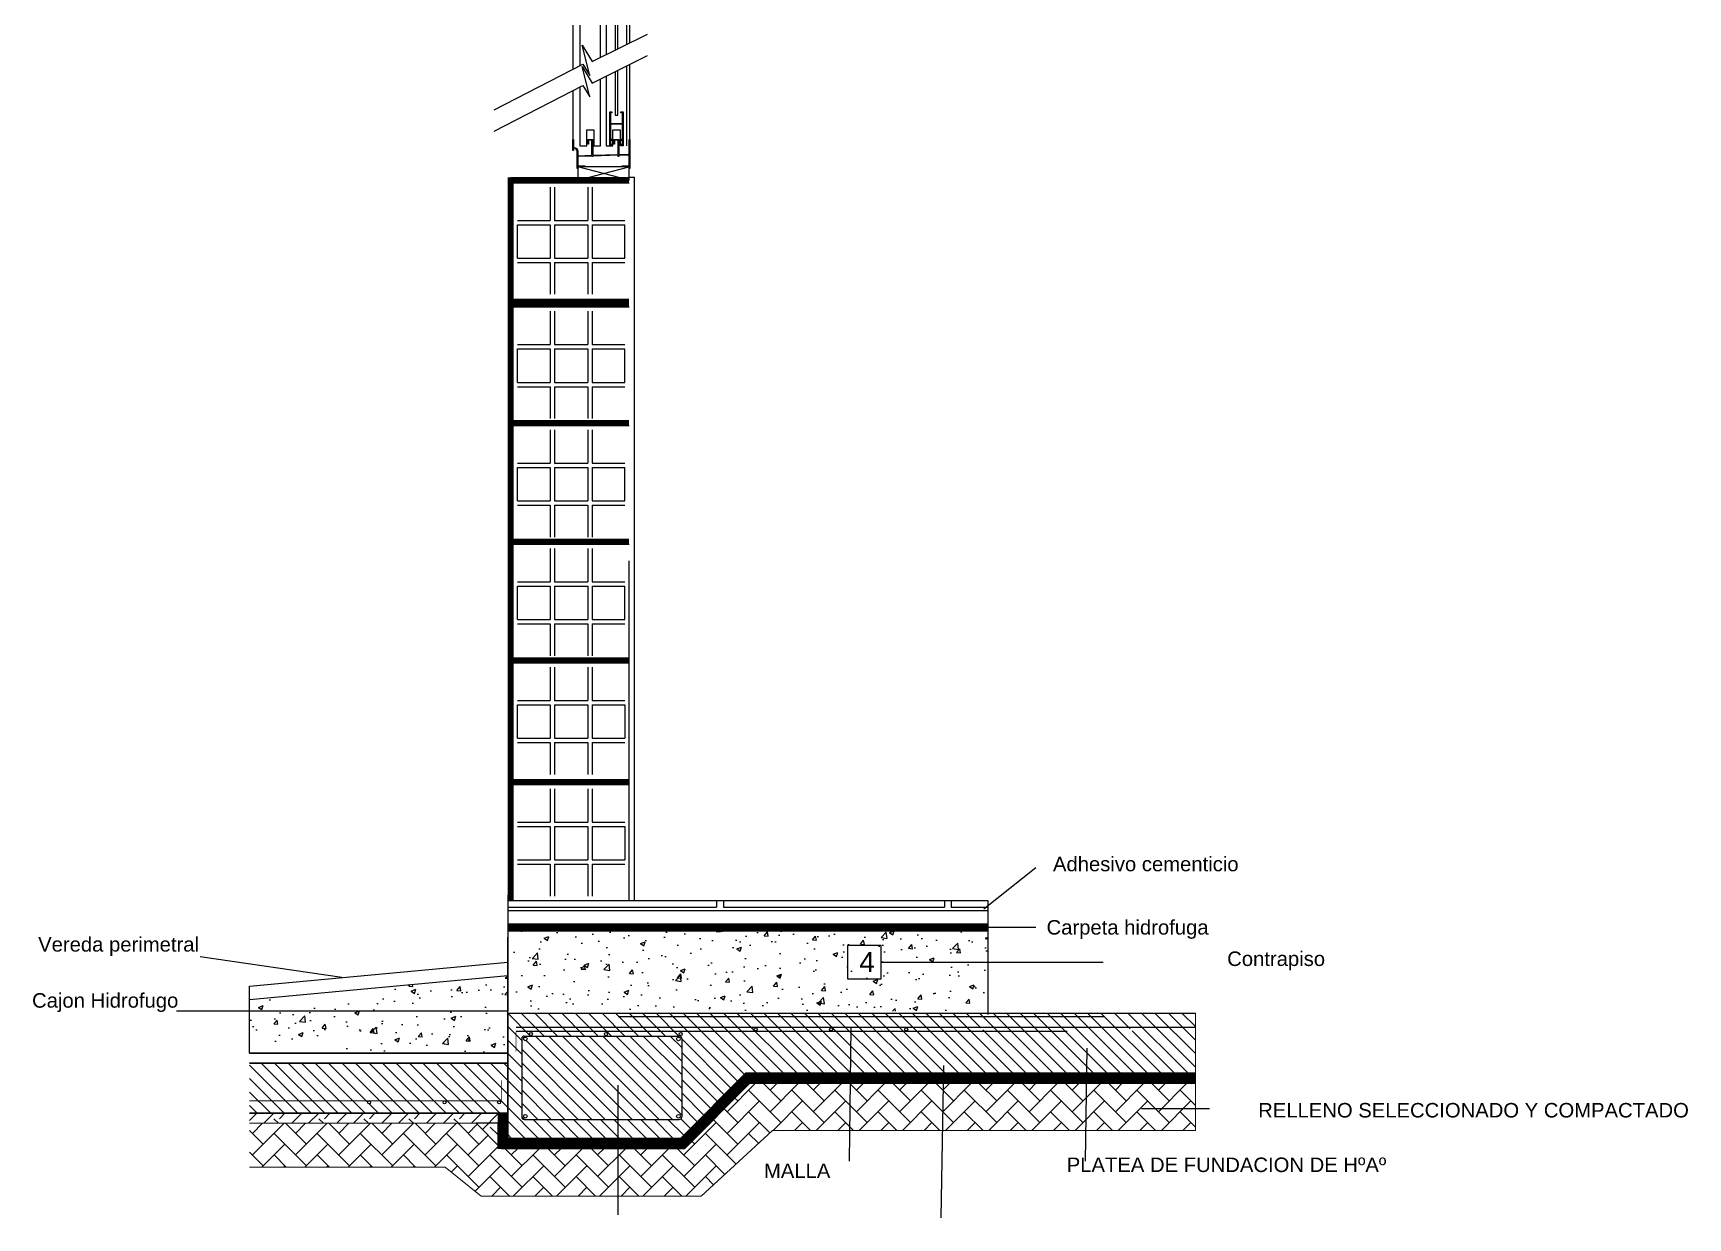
# Model space of a CAD drawing. Header units: millimetres. Extents: x 2439 to 2849, y 1282 to 1398.
# Drawn here: x 2438.94 to 2450.36, y 1311.2 to 1319.37 of the extents above; entities that cross this region are included whole.
import ezdxf

# ---------------------------------------------------------------- set-up
doc = ezdxf.new("R2010")
doc.units = ezdxf.units.MM
doc.linetypes.add('DASHED2', pattern=[0.375, 0.25, -0.125])
for name, color, linetype in [('13010100', 7, 'Continuous'), ('1301020', 4, 'Continuous'), ('1301050', 3, 'Continuous'), ('AUX1', 1, 'Continuous'), ('ejes', 8, 'DASHED2'), ('ESTRUCTURAS', 7, 'Continuous')]:
    doc.layers.add(name, color=color, linetype=linetype)
doc.layers.add('MUROS', color=1, linetype='Continuous', lineweight=30)
doc.styles.get("Standard").update_dxf_attribs({"font": 'arial.ttf'})
pattern_1 = [(135, (3473.93683, 684.683215), (0.0465308462, 0.0465308462), [])]

# ---------------------------------------------------------------- blocks, each defined once
blk = doc.blocks.new('A$C4DB13172')
for p, q in [((0.2292, 0.1128), (0.3585, 0.177)), ((0.2235, 0.0808), (0.2063, 0.1517)), ((0.2063, 0.1517), (0.2292, 0.1128)), ((0, 0), (0.2075, 0.1071)), ((0.2075, 0.1071), (0.2235, 0.0808))]:
    blk.add_line(p, q)
blk = doc.blocks.new('A$C376E7DB5')
for p, q in [((0.1842, 0.5025), (0.1842, 0.232)), ((0.3174, 0.2935), (0.3174, 0.5025)), ((0.3174, 0.0679), (0.3174, 0.2435)), ((0.1842, 0.182), (0.1842, 0.0679))]:
    blk.add_line(p, q)
at = {"layer": '13010100'}
for p, q in [((0.2168, 0.5174), (0.2005, 0.5174)), ((0.2005, 0.5174), (0.2005, 0.2404)), ((0.2168, 0.481), (0.2168, 0.5174)), ((0.249, 0.5174), (0.2333, 0.5174)), ((0.2333, 0.5174), (0.2333, 0.481)), ((0.249, 0.2595), (0.249, 0.5174)), ((0.278, 0.5174), (0.2618, 0.5174)), ((0.2618, 0.5174), (0.2618, 0.2659)), ((0.278, 0.481), (0.278, 0.5174)), ((0.3102, 0.5174), (0.2945, 0.5174)), ((0.2945, 0.5174), (0.2945, 0.481)), ((0.3102, 0.29), (0.3102, 0.5174)), ((0.2333, 0.481), (0.2168, 0.481)), ((0.2945, 0.481), (0.278, 0.481)), ((0.3102, 0.053), (0.3102, 0.24)), ((0.249, 0.053), (0.249, 0.2095)), ((0.2618, 0.2159), (0.2618, 0.053)), ((0.2005, 0.1904), (0.2005, 0.053)), ((0.2168, 0.053), (0.2168, 0.0903)), ((0.2168, 0.0903), (0.2333, 0.0903)), ((0.2333, 0.0903), (0.2333, 0.053)), ((0.278, 0.053), (0.278, 0.0903)), ((0.278, 0.0903), (0.2945, 0.0903)), ((0.2945, 0.0903), (0.2945, 0.053)), ((0.2005, 0.053), (0.2168, 0.053)), ((0.2333, 0.053), (0.249, 0.053)), ((0.2618, 0.053), (0.278, 0.053))]:
    blk.add_line(p, q, dxfattribs=at)
for points in [[(0.2123, 0.5644), (0.2123, 0.566), (0.1958, 0.566), (0.1958, 0.5703), (0.1941, 0.5703), (0.1941, 0.5298, -0.414214), (0.1875, 0.5232), (0.1859, 0.5232), (0.1859, 0.5281), (0.1842, 0.5281), (0.1842, 0.5025), (0.1859, 0.5025), (0.1859, 0.5215), (0.1875, 0.5215, 0.414214), (0.1958, 0.5298), (0.1958, 0.5406), (0.2289, 0.5396), (0.2289, 0.5041), (0.2206, 0.5041), (0.2206, 0.5132), (0.219, 0.5132), (0.219, 0.5025), (0.2305, 0.5025), (0.2305, 0.5396), (0.2901, 0.5379), (0.2901, 0.5041), (0.2819, 0.5041), (0.2819, 0.5132), (0.2802, 0.5132), (0.2802, 0.5025), (0.2918, 0.5025), (0.2918, 0.5379), (0.3158, 0.5372), (0.3158, 0.5025), (0.3174, 0.5025), (0.3174, 0.5703), (0.3158, 0.5703), (0.3158, 0.5662), (0.2992, 0.5662), (0.2992, 0.5646)], [(0.2123, 0.006), (0.2123, 0.0043), (0.1958, 0.0043), (0.1958, 0), (0.1941, 0), (0.1941, 0.0406, 0.414214), (0.1875, 0.0472), (0.1859, 0.0472), (0.1859, 0.0422), (0.1842, 0.0422), (0.1842, 0.0679), (0.1859, 0.0679), (0.1859, 0.0488), (0.1875, 0.0488, -0.414214), (0.1958, 0.0406), (0.1958, 0.0298), (0.2289, 0.0307), (0.2289, 0.0662), (0.2206, 0.0662), (0.2206, 0.0571), (0.219, 0.0571), (0.219, 0.0679), (0.2305, 0.0679), (0.2305, 0.0308), (0.2901, 0.0324), (0.2901, 0.0662), (0.2819, 0.0662), (0.2819, 0.0571), (0.2802, 0.0571), (0.2802, 0.0679), (0.2918, 0.0679), (0.2918, 0.0324), (0.3158, 0.0331), (0.3158, 0.0679), (0.3174, 0.0679), (0.3174, 0), (0.3158, 0), (0.3158, 0.0041), (0.2992, 0.0041), (0.2992, 0.0058)]]:
    blk.add_lwpolyline(points, format="xyb", dxfattribs=at)
at = {"layer": '1301020'}
for p, q in [((0.2894, 0.4457), (0.2828, 0.4457)), ((0.2828, 0.4457), (0.2828, 0.2763)), ((0.2894, 0.2796), (0.2894, 0.4457)), ((0.2828, 0.2263), (0.2828, 0.1247)), ((0.2894, 0.1247), (0.2894, 0.2296)), ((0.2828, 0.1247), (0.2894, 0.1247))]:
    blk.add_line(p, q, dxfattribs=at)
for points in [[(0.2992, 0.5646), (0.3158, 0.5646), (0.3158, 0.5389), (0.3158, 0.5389), (0.2918, 0.5396), (0.2918, 0.5396), (0.2918, 0.5422), (0.2901, 0.5422), (0.2901, 0.5396), (0.2305, 0.5412), (0.2305, 0.5422), (0.2289, 0.5422), (0.2289, 0.5413), (0.1958, 0.5422), (0.1958, 0.5644), (0.2123, 0.5644)], [(0.2992, 0.0058), (0.3158, 0.0058), (0.3158, 0.0314), (0.3158, 0.0314), (0.2918, 0.0308), (0.2918, 0.0308), (0.2918, 0.0281), (0.2901, 0.0281), (0.2901, 0.0307), (0.2305, 0.0291), (0.2305, 0.0281), (0.2289, 0.0281), (0.2289, 0.0291), (0.1958, 0.0281), (0.1958, 0.006), (0.2123, 0.006)]]:
    blk.add_lwpolyline(points, dxfattribs=at)
at = {"layer": '1301050'}
for points in [[(0.2981, 0.5157), (0.3001, 0.5157), (0.3001, 0.5033), (0.2981, 0.5033), (0.2981, 0.5054), (0.2964, 0.5054), (0.2964, 0.5017), (0.3001, 0.5017), (0.3001, 0.4671), (0.3001, 0.4671), (0.2719, 0.4671), (0.2719, 0.5017), (0.2756, 0.5017), (0.2756, 0.5054), (0.2739, 0.5054), (0.2739, 0.5033), (0.2719, 0.5033), (0.2719, 0.5157), (0.2739, 0.5157), (0.2739, 0.5137), (0.2756, 0.5137), (0.2756, 0.5174), (0.2703, 0.5174), (0.2703, 0.4384), (0.2752, 0.4384), (0.2752, 0.4401), (0.2719, 0.4401), (0.2719, 0.4654), (0.3001, 0.4654), (0.3001, 0.4401), (0.2967, 0.4401), (0.2967, 0.4384), (0.3017, 0.4384), (0.3017, 0.5174), (0.2964, 0.5174), (0.2964, 0.5137), (0.2981, 0.5137)], [(0.2981, 0.0547), (0.3001, 0.0547), (0.3001, 0.0671), (0.2981, 0.0671), (0.2981, 0.0651), (0.2964, 0.0651), (0.2964, 0.0688), (0.3001, 0.0688), (0.3001, 0.1034), (0.3001, 0.1034), (0.2719, 0.1034), (0.2719, 0.0688), (0.2756, 0.0688), (0.2756, 0.0651), (0.2739, 0.0651), (0.2739, 0.0671), (0.2719, 0.0671), (0.2719, 0.0547), (0.2739, 0.0547), (0.2739, 0.0568), (0.2756, 0.0568), (0.2756, 0.0531), (0.2703, 0.0531), (0.2703, 0.132), (0.2752, 0.132), (0.2752, 0.1304), (0.2719, 0.1304), (0.2719, 0.105), (0.3001, 0.105), (0.3001, 0.1304), (0.2967, 0.1304), (0.2967, 0.132), (0.3017, 0.132), (0.3017, 0.0531), (0.2964, 0.0531), (0.2964, 0.0568), (0.2981, 0.0568)]]:
    blk.add_lwpolyline(points, close=True, dxfattribs=at)
for p in [(0, 0.1369), (0, 0.0869)]:
    blk.add_blockref('A$C4DB13172', p)

msp = doc.modelspace()

# ---------------------------------------------------------------- hatches: boundary and pattern name
h = msp.add_hatch()
h.set_pattern_fill('AR-CONC,_O', color=256, scale=0.046253)
h.set_pattern_definition([(50, (2410.09224, 1286.32832), (0.3317519, -0.0290245), [0.0346895, -0.3815844]), (355, (2410.09224, 1286.3283), (-0.0641762, 0.3479089), [0.0277516, -0.3052675]), (100.4514, (2410.1199, 1286.3259), (0.267576, 0.318884), [0.0294815, -0.3242969]), (46.1842, (2410.09224, 1286.42082), (0.4936274, -0.076557), [0.052034, -0.5723766]), (96.6356, (2410.1334, 1286.41444), (0.4323063, 0.4505554), [0.0442223, -0.486445]), (351.1842, (2410.09224, 1286.4208), (0.432306, 0.450556), [0.0416274, -0.4579013]), (21, (2410.1385, 1286.3977), (0.2760854, -0.186222), [0.0346895, -0.3815844]), (326, (2410.1385, 1286.3977), (0.1125398, 0.3354012), [0.0277516, -0.3052675]), (71.4514, (2410.1615, 1286.38218), (0.3886253, 0.149179), [0.0294815, -0.3242969]), (37.5, (2410.09224, 1286.32832), (0.00562426, 0.15397226), [0, -0.3015673, 0, -0.3098928, 0, -0.30642386]), (7.5, (2410.09224, 1286.32832), (0.12167665, 0.1824259), [0, -0.17668515, 0, -0.2946294, 0, -0.11678796]), (327.5, (2409.9891, 1286.32832), (0.24690707, -0.01043223), [0, -0.11563164, 0, -0.3607707, 0, -0.478715]), (317.5, (2409.94285, 1286.32832), (0.2697391, 0.0463012), [0, -0.1503211, 0, -0.2395888, 0, -0.339957])])
h.paths.add_polyline_path([(2442.21646, 1313.17743), (2442.21646, 1312.6224), (2445.53206, 1312.6224), (2445.53206, 1313.17743)])
h = msp.add_hatch()
h.set_pattern_fill('AR-CONC,_O', color=256, scale=0.046253)
h.set_pattern_definition([(50, (2410.89224, 1286.03805), (0.3317519, -0.0290245), [0.0346895, -0.3815844]), (355, (2410.89224, 1286.03805), (-0.0641762, 0.3479089), [0.0277516, -0.3052675]), (100.4514, (2410.9199, 1286.03563), (0.267576, 0.318884), [0.0294815, -0.3242969]), (46.1842, (2410.89224, 1286.13056), (0.4936274, -0.076557), [0.052034, -0.5723766]), (96.6356, (2410.9334, 1286.1242), (0.4323063, 0.4505554), [0.044222, -0.486445]), (351.1842, (2410.89224, 1286.13056), (0.432306, 0.450556), [0.0416274, -0.4579013]), (21, (2410.9385, 1286.10743), (0.2760854, -0.186222), [0.0346895, -0.3815844]), (326, (2410.9385, 1286.10743), (0.1125398, 0.3354012), [0.0277516, -0.3052675]), (71.4514, (2410.9615, 1286.0919), (0.3886253, 0.149179), [0.0294815, -0.3242969]), (37.5, (2410.89224, 1286.03805), (0.00562426, 0.15397226), [0, -0.3015673, 0, -0.3098928, 0, -0.3064239]), (7.5, (2410.89224, 1286.03805), (0.12167665, 0.1824259), [0, -0.17668515, 0, -0.2946294, 0, -0.11678796]), (327.5, (2410.7891, 1286.03805), (0.24690707, -0.01043223), [0, -0.1156316, 0, -0.3607707, 0, -0.478715]), (317.5, (2410.74285, 1286.03805), (0.2697391, 0.0463012), [0, -0.1503211, 0, -0.2395888, 0, -0.339957])])
h.paths.add_polyline_path([(2442.21646, 1312.33214), (2442.21646, 1312.86826), (2440.43485, 1312.70176), (2440.43485, 1312.33214)])
at = {"lineweight": 9, "ltscale": 0.1}
h = msp.add_hatch(dxfattribs=at)
h.set_pattern_fill('LINE', color=256, scale=0.020726, angle=45, style=0)
h.set_pattern_definition(pattern_1)
h.paths.add_polyline_path([(2443.418, 1312.43345, 0.41421356), (2443.40073, 1312.45072), (2442.33054, 1312.45072, 0.41421356), (2442.31326, 1312.43345), (2442.31326, 1311.89265, 0.41421356), (2442.33054, 1311.87538), (2442.97872, 1311.87538), (2442.97872, 1311.74491), (2442.21646, 1311.74491), (2442.21646, 1312.60848), (2446.96324, 1312.60848), (2446.96324, 1312.50849), (2444.58716, 1312.50849), (2444.58318, 1312.19397), (2443.85911, 1312.19397), (2443.41005, 1311.74491), (2442.97872, 1311.74491), (2442.97872, 1311.87538), (2443.40073, 1311.87538, 0.41421356), (2443.418, 1311.89265)])
h.paths.add_polyline_path([(2443.42108, 1312.46511, 1), (2443.40036, 1312.46511, 1)], flags=16)
h.paths.add_polyline_path([(2443.93872, 1312.49673, 1), (2443.918, 1312.49673, 1)], flags=16)
h.paths.add_polyline_path([(2442.9056, 1312.46511, 1), (2442.88487, 1312.46511, 1)], flags=16)
h.paths.add_polyline_path([(2444.45915, 1312.49673, 1), (2444.43843, 1312.49673, 1)], flags=16)
h.paths.add_polyline_path([(2442.36609, 1312.46511, 1), (2442.38682, 1312.46511, 1)], flags=16)
h.paths.add_polyline_path([(2444.58716, 1312.50849), (2446.96324, 1312.50849), (2446.96324, 1312.19397), (2444.58318, 1312.19397)], flags=17)
h.paths.add_polyline_path([(2444.97793, 1312.49673, 1), (2444.9572, 1312.49673, 1)], flags=16)
h.paths.add_polyline_path([(2445.49677, 1312.49673, 1), (2445.47604, 1312.49673, 1)], flags=16)
h.paths.add_polyline_path([(2446.0156, 1312.49673, 1), (2445.99488, 1312.49673, 1)], flags=16)
h.paths.add_polyline_path([(2446.53444, 1312.49673, 1), (2446.51372, 1312.49673, 1)], flags=16)
h = msp.add_hatch(dxfattribs=at)
h.set_pattern_fill('ANSI31', color=256, scale=0.020726, style=0)
h.set_pattern_definition([(135, (3446.786616, 683.94787), (0.0465308462, 0.0465308462), [])])
h.paths.add_polyline_path([(2442.31326, 1312.43345), (2442.31832, 1312.44566), (2442.33054, 1312.45072), (2443.40073, 1312.45072), (2443.41294, 1312.44566), (2443.418, 1312.43345), (2443.418, 1312.24743), (2442.35508, 1312.24743), (2442.35508, 1312.00459), (2442.31326, 1312.00459)])
h.paths.add_polyline_path([(2443.40743, 1312.43064, 1), (2443.38255, 1312.43064, 1)], flags=16)
h.paths.add_polyline_path([(2442.35058, 1312.43064, 1), (2442.32571, 1312.43064, 1)], flags=16)
h.paths.add_polyline_path([(2442.35508, 1312.24743), (2443.418, 1312.24743), (2443.418, 1311.89265), (2443.41294, 1311.88044), (2443.40073, 1311.87538), (2442.97872, 1311.87538), (2442.97872, 1312.00459), (2442.35508, 1312.00459)])
h.paths.add_polyline_path([(2443.35102, 1311.9935, 1), (2443.37175, 1311.9935, 1)], flags=16)
h.paths.add_polyline_path([(2443.38255, 1311.89755, 1), (2443.40743, 1311.89755, 1)], flags=16)
h.paths.add_polyline_path([(2442.97872, 1312.00459), (2442.97872, 1311.87538), (2442.33054, 1311.87538), (2442.31832, 1311.88044), (2442.31326, 1311.89265), (2442.31326, 1311.98631, 0.67486315), (2442.33109, 1311.9935, 0.67486315), (2442.31326, 1312.00069), (2442.31326, 1312.00459)])
h.paths.add_polyline_path([(2442.85133, 1311.9935, 1), (2442.8306, 1311.9935, 1)], flags=16)
h.paths.add_polyline_path([(2442.32571, 1311.89755, 1), (2442.35058, 1311.89755, 1)], flags=16)
h = msp.add_hatch(dxfattribs=at)
h.set_pattern_fill('LINE', color=256, scale=0.020726, angle=45, style=0)
h.set_pattern_definition(pattern_1)
h.paths.add_polyline_path([(2441.77038, 1311.9935, 1), (2441.79111, 1311.9935, 1)], flags=16)
h.paths.add_polyline_path([(2441.24996, 1311.9935, 1), (2441.27068, 1311.9935, 1)], flags=16)
h.paths.add_polyline_path([(2442.1674, 1311.9935, 1), (2442.14667, 1311.9935, 1)], flags=16)
h.paths.add_polyline_path([(2440.72972, 1311.9935, 1), (2440.75045, 1311.9935, 1)], flags=16)
h.paths.add_polyline_path([(2440.43485, 1312.26305), (2440.43485, 1311.91762), (2442.21646, 1311.91762), (2442.21646, 1312.26305)])
h = msp.add_hatch(dxfattribs=at)
h.set_pattern_fill('AR-HBONE', color=256, scale=0.001036, style=0)
h.set_pattern_definition([(135, (3446.78662, 683.94787), (-1e-17, 0.148898708), [0.31586186, -0.105287286]), (45, (3446.71217, 684.02232), (-1e-17, 0.148898708), [0.31586186, -0.105287286])])
h.paths.add_polyline_path([(2445.97885, 1312.12488), (2446.96324, 1312.12488), (2446.96304, 1311.79906), (2445.97234, 1311.79906)])
h.paths.add_polyline_path([(2445.22593, 1312.12488), (2445.97885, 1312.12488), (2445.97234, 1311.79906), (2445.22017, 1311.79906)])
h.paths.add_polyline_path([(2444.58231, 1312.12488), (2445.22593, 1312.12488), (2445.22017, 1311.79906), (2444.57818, 1311.79906)])
h.paths.add_polyline_path([(2443.88772, 1312.12488), (2444.58231, 1312.12488), (2444.57818, 1311.79906), (2444.04403, 1311.79906), (2443.55275, 1311.34633), (2442.97872, 1311.34633), (2442.97872, 1311.67582), (2443.43866, 1311.67582)])
h.paths.add_polyline_path([(2440.43485, 1311.84854), (2440.43485, 1311.5462), (2441.78411, 1311.5462), (2442.03406, 1311.34633), (2442.97872, 1311.34633), (2442.97872, 1311.67582), (2442.17242, 1311.67582), (2441.99971, 1311.84854)])
h = msp.add_hatch(dxfattribs=at)
h.set_pattern_fill('EARTH', color=256, scale=0.034543, angle=45, style=0)
h.set_pattern_definition([(135, (3473.93683, 684.68322), (-2e-17, 0.31020564), [0.21934851, -0.21934851]), (135, (3473.995, 684.74138), (-2e-17, 0.31020564), [0.21934851, -0.21934851]), (135, (3474.05315, 684.79954), (-2e-17, 0.31020564), [0.21934851, -0.21934851]), (45, (3474.05315, 684.83832), (0.31020564, 2e-17), [0.21934851, -0.21934851]), (45, (3473.995, 684.89648), (0.31020564, 2e-17), [0.21934851, -0.21934851]), (45, (3473.93683, 684.95465), (0.31020564, 2e-17), [0.21934851, -0.21934851])])
h.paths.add_polyline_path([(2441.99971, 1311.84854), (2442.14738, 1311.84854), (2442.14738, 1311.70087)])
h.paths.add_polyline_path([(2440.43485, 1311.91762), (2440.43485, 1311.84854), (2442.18192, 1311.84854), (2442.18192, 1311.91762)])

# ---------------------------------------------------------------- linework, layer by layer
for p, q in [((2442.25478, 1317.53717), (2442.25478, 1318.33717)), ((2442.25478, 1318.33717), (2443.05478, 1318.33717)), ((2443.05478, 1318.35563), (2442.70068, 1318.44764)), ((2442.70068, 1318.35563), (2443.05478, 1318.44764)), ((2443.05478, 1318.37531), (2443.09228, 1318.37531)), ((2443.09228, 1313.38557), (2443.09228, 1318.37531)), ((2442.50971, 1318.30717), (2442.50971, 1318.07717)), ((2442.53971, 1318.30717), (2442.53971, 1318.07717)), ((2442.76971, 1318.30717), (2442.76971, 1318.07717)), ((2442.79971, 1318.30717), (2442.79971, 1318.07717)), ((2442.28478, 1318.07717), (2442.50971, 1318.07717)), ((2442.28478, 1318.04717), (2442.50971, 1318.04717)), ((2442.28478, 1317.81717), (2442.28478, 1318.04717)), ((2442.50971, 1318.04717), (2442.50971, 1317.81717)), ((2442.53971, 1318.07717), (2442.76971, 1318.07717)), ((2442.53971, 1318.04717), (2442.76971, 1318.04717)), ((2442.53971, 1318.04717), (2442.53971, 1317.81717)), ((2442.76971, 1318.04717), (2442.76971, 1317.81717)), ((2442.79971, 1318.07717), (2443.02478, 1318.07717)), ((2442.79971, 1318.04717), (2443.02478, 1318.04717)), ((2442.79971, 1318.04717), (2442.79971, 1317.81717)), ((2443.02478, 1317.81717), (2443.02478, 1318.04717)), ((2442.28478, 1317.81717), (2442.50971, 1317.81717)), ((2442.28478, 1317.78717), (2442.50971, 1317.78717)), ((2442.50971, 1317.78717), (2442.50971, 1317.56717)), ((2442.53971, 1317.81717), (2442.76971, 1317.81717)), ((2442.53971, 1317.78717), (2442.76971, 1317.78717)), ((2442.53971, 1317.78717), (2442.53971, 1317.56717)), ((2442.76971, 1317.78717), (2442.76971, 1317.56717)), ((2442.79971, 1317.81717), (2443.02478, 1317.81717)), ((2442.79971, 1317.78717), (2443.02478, 1317.78717)), ((2442.79971, 1317.78717), (2442.79971, 1317.56717)), ((2442.25478, 1316.68005), (2442.25478, 1317.48005)), ((2442.25478, 1317.48005), (2443.05478, 1317.48005)), ((2442.50971, 1317.45005), (2442.50971, 1317.22005)), ((2442.53971, 1317.45005), (2442.53971, 1317.22005)), ((2442.76971, 1317.45005), (2442.76971, 1317.22005)), ((2442.79971, 1317.45005), (2442.79971, 1317.22005)), ((2442.28478, 1317.22005), (2442.50971, 1317.22005)), ((2442.53971, 1317.22005), (2442.76971, 1317.22005)), ((2442.79971, 1317.22005), (2443.02478, 1317.22005)), ((2442.28478, 1317.19005), (2442.50971, 1317.19005)), ((2442.28478, 1316.96005), (2442.28478, 1317.19005)), ((2442.50971, 1317.19005), (2442.50971, 1316.96005)), ((2442.53971, 1317.19005), (2442.76971, 1317.19005)), ((2442.53971, 1317.19005), (2442.53971, 1316.96005)), ((2442.76971, 1317.19005), (2442.76971, 1316.96005)), ((2442.79971, 1317.19005), (2443.02478, 1317.19005)), ((2442.79971, 1317.19005), (2442.79971, 1316.96005)), ((2443.02478, 1316.96005), (2443.02478, 1317.19005)), ((2442.28478, 1316.96005), (2442.50971, 1316.96005)), ((2442.28478, 1316.93005), (2442.50971, 1316.93005)), ((2442.50971, 1316.93005), (2442.50971, 1316.71005)), ((2442.53971, 1316.96005), (2442.76971, 1316.96005)), ((2442.53971, 1316.93005), (2442.76971, 1316.93005)), ((2442.53971, 1316.93005), (2442.53971, 1316.71005)), ((2442.76971, 1316.93005), (2442.76971, 1316.71005)), ((2442.79971, 1316.96005), (2443.02478, 1316.96005)), ((2442.79971, 1316.93005), (2443.02478, 1316.93005)), ((2442.79971, 1316.93005), (2442.79971, 1316.71005)), ((2442.25478, 1315.8616), (2442.25478, 1316.6616)), ((2442.25478, 1316.6616), (2443.05478, 1316.6616)), ((2442.50971, 1316.6316), (2442.50971, 1316.4016)), ((2442.53971, 1316.6316), (2442.53971, 1316.4016)), ((2442.76971, 1316.6316), (2442.76971, 1316.4016)), ((2442.79971, 1316.6316), (2442.79971, 1316.4016)), ((2442.28478, 1316.4016), (2442.50971, 1316.4016)), ((2442.53971, 1316.4016), (2442.76971, 1316.4016)), ((2442.79971, 1316.4016), (2443.02478, 1316.4016)), ((2442.28478, 1316.3716), (2442.50971, 1316.3716)), ((2442.28478, 1316.1416), (2442.28478, 1316.3716)), ((2442.50971, 1316.3716), (2442.50971, 1316.1416)), ((2442.53971, 1316.3716), (2442.76971, 1316.3716)), ((2442.53971, 1316.3716), (2442.53971, 1316.1416)), ((2442.76971, 1316.3716), (2442.76971, 1316.1416)), ((2442.79971, 1316.3716), (2443.02478, 1316.3716)), ((2442.79971, 1316.3716), (2442.79971, 1316.1416)), ((2443.02478, 1316.1416), (2443.02478, 1316.3716)), ((2442.28478, 1316.1416), (2442.50971, 1316.1416)), ((2442.28478, 1316.1116), (2442.50971, 1316.1116)), ((2442.50971, 1316.1116), (2442.50971, 1315.8916)), ((2442.53971, 1316.1416), (2442.76971, 1316.1416)), ((2442.53971, 1316.1116), (2442.76971, 1316.1116)), ((2442.53971, 1316.1116), (2442.53971, 1315.8916)), ((2442.76971, 1316.1116), (2442.76971, 1315.8916)), ((2442.79971, 1316.1416), (2443.02478, 1316.1416)), ((2442.79971, 1316.1116), (2443.02478, 1316.1116)), ((2442.79971, 1316.1116), (2442.79971, 1315.8916)), ((2442.25478, 1315.04315), (2442.25478, 1315.84315)), ((2442.25478, 1315.84315), (2443.05478, 1315.84315)), ((2442.50971, 1315.81315), (2442.50971, 1315.58315)), ((2442.53971, 1315.81315), (2442.53971, 1315.58315)), ((2442.76971, 1315.81315), (2442.76971, 1315.58315)), ((2442.79971, 1315.81315), (2442.79971, 1315.58315)), ((2443.05478, 1313.38557), (2443.05478, 1315.72913)), ((2442.28478, 1315.58315), (2442.50971, 1315.58315)), ((2442.28478, 1315.55315), (2442.50971, 1315.55315)), ((2442.28478, 1315.32315), (2442.28478, 1315.55315)), ((2442.50971, 1315.55315), (2442.50971, 1315.32315)), ((2442.53971, 1315.58315), (2442.76971, 1315.58315)), ((2442.53971, 1315.55315), (2442.76971, 1315.55315)), ((2442.53971, 1315.55315), (2442.53971, 1315.32315)), ((2442.76971, 1315.55315), (2442.76971, 1315.32315)), ((2442.79971, 1315.58315), (2443.02478, 1315.58315)), ((2442.79971, 1315.55315), (2443.02478, 1315.55315)), ((2442.79971, 1315.55315), (2442.79971, 1315.32315)), ((2443.02478, 1315.32315), (2443.02478, 1315.55315)), ((2442.28478, 1315.32315), (2442.50971, 1315.32315)), ((2442.28478, 1315.29315), (2442.50971, 1315.29315)), ((2442.50971, 1315.29315), (2442.50971, 1315.07315)), ((2442.53971, 1315.32315), (2442.76971, 1315.32315)), ((2442.53971, 1315.29315), (2442.76971, 1315.29315)), ((2442.53971, 1315.29315), (2442.53971, 1315.07315)), ((2442.76971, 1315.29315), (2442.76971, 1315.07315)), ((2442.79971, 1315.32315), (2443.02478, 1315.32315)), ((2442.79971, 1315.29315), (2443.02478, 1315.29315)), ((2442.79971, 1315.29315), (2442.79971, 1315.07315)), ((2442.25478, 1314.2247), (2442.25478, 1315.0247)), ((2442.25478, 1315.0247), (2443.05478, 1315.0247)), ((2442.50971, 1314.9947), (2442.50971, 1314.7647)), ((2442.53971, 1314.9947), (2442.53971, 1314.7647)), ((2442.76971, 1314.9947), (2442.76971, 1314.7647)), ((2442.79971, 1314.9947), (2442.79971, 1314.7647)), ((2442.28478, 1314.7647), (2442.50971, 1314.7647)), ((2442.28478, 1314.7347), (2442.50971, 1314.7347)), ((2442.28478, 1314.5047), (2442.28478, 1314.7347)), ((2442.50971, 1314.7347), (2442.50971, 1314.5047)), ((2442.53971, 1314.7647), (2442.76971, 1314.7647)), ((2442.53971, 1314.7347), (2442.76971, 1314.7347)), ((2442.53971, 1314.7347), (2442.53971, 1314.5047)), ((2442.76971, 1314.7347), (2442.76971, 1314.5047)), ((2442.79971, 1314.7647), (2443.02478, 1314.7647)), ((2442.79971, 1314.7347), (2443.02478, 1314.7347)), ((2442.79971, 1314.7347), (2442.79971, 1314.5047)), ((2443.02478, 1314.7347), (2443.02478, 1314.5047)), ((2442.28478, 1314.5047), (2442.50971, 1314.5047)), ((2442.28478, 1314.4747), (2442.50971, 1314.4747)), ((2442.50971, 1314.4747), (2442.50971, 1314.2547)), ((2442.53971, 1314.5047), (2442.76971, 1314.5047)), ((2442.53971, 1314.4747), (2442.76971, 1314.4747)), ((2442.53971, 1314.4747), (2442.53971, 1314.2547)), ((2442.76971, 1314.4747), (2442.76971, 1314.2547)), ((2442.79971, 1314.5047), (2443.02478, 1314.5047)), ((2442.79971, 1314.4747), (2443.02478, 1314.4747)), ((2442.79971, 1314.4747), (2442.79971, 1314.2547)), ((2442.25478, 1313.38557), (2442.25478, 1314.18557)), ((2442.25478, 1314.18557), (2443.05478, 1314.18557)), ((2442.50971, 1314.15557), (2442.50971, 1313.92557)), ((2442.53971, 1314.15557), (2442.53971, 1313.92557)), ((2442.76971, 1314.15557), (2442.76971, 1313.92557)), ((2442.79971, 1314.15557), (2442.79971, 1313.92557)), ((2442.28478, 1313.92557), (2442.50971, 1313.92557)), ((2442.28478, 1313.89557), (2442.50971, 1313.89557)), ((2442.50971, 1313.89557), (2442.50971, 1313.66557)), ((2442.53971, 1313.92557), (2442.76971, 1313.92557)), ((2442.53971, 1313.89557), (2442.76971, 1313.89557)), ((2442.53971, 1313.89557), (2442.53971, 1313.66557)), ((2442.76971, 1313.89557), (2442.76971, 1313.66557)), ((2442.79971, 1313.92557), (2443.02478, 1313.92557)), ((2442.79971, 1313.89557), (2443.02478, 1313.89557)), ((2442.79971, 1313.89557), (2442.79971, 1313.66557)), ((2443.02478, 1313.89557), (2443.02478, 1313.66557)), ((2442.28478, 1313.66557), (2442.50971, 1313.66557)), ((2442.53971, 1313.66557), (2442.76971, 1313.66557)), ((2442.79971, 1313.66557), (2443.02478, 1313.66557)), ((2442.28478, 1313.63557), (2442.50971, 1313.63557)), ((2442.50971, 1313.63557), (2442.50971, 1313.41557)), ((2442.53971, 1313.63557), (2442.76971, 1313.63557)), ((2442.53971, 1313.63557), (2442.53971, 1313.41557)), ((2442.76971, 1313.63557), (2442.76971, 1313.41557)), ((2442.79971, 1313.63557), (2443.02478, 1313.63557)), ((2442.79971, 1313.63557), (2442.79971, 1313.41557)), ((2445.50198, 1313.32917), (2445.86306, 1313.61329)), ((2442.21646, 1313.4224), (2442.21646, 1312.6224)), ((2442.21646, 1313.38557), (2445.53206, 1313.38557)), ((2442.21646, 1313.33932), (2443.65883, 1313.33932)), ((2442.21646, 1313.31619), (2445.53206, 1313.31619)), ((2443.65883, 1313.38557), (2443.65883, 1313.33932)), ((2443.70508, 1313.38557), (2443.70508, 1313.33932)), ((2443.70508, 1313.33932), (2445.23142, 1313.33932)), ((2445.23142, 1313.38557), (2445.23142, 1313.33932)), ((2445.27767, 1313.38557), (2445.27767, 1313.33932)), ((2445.27767, 1313.33932), (2445.53206, 1313.33932)), ((2445.53206, 1312.59927), (2445.53206, 1313.38557)), ((2442.21646, 1313.22369), (2445.53206, 1313.22369)), ((2445.53206, 1313.20056), (2445.86306, 1313.20056)), ((2442.21646, 1313.17743), (2445.53206, 1313.17743)), ((2445.53206, 1313.17743), (2442.21646, 1313.17743)), ((2442.21646, 1312.33214), (2442.21646, 1313.13214)), ((2445.53206, 1312.6224), (2445.53206, 1313.17743)), ((2441.07067, 1312.85409), (2440.09344, 1312.9966)), ((2440.43485, 1312.79466), (2442.21646, 1312.96117)), ((2440.43485, 1312.70176), (2442.21646, 1312.86826)), ((2444.79357, 1312.96036), (2446.32688, 1312.96036)), ((2440.43485, 1312.33214), (2440.43485, 1312.79466)), ((2442.21646, 1312.6224), (2439.92956, 1312.6224)), ((2442.21646, 1312.60848), (2446.96324, 1312.60848)), ((2442.97963, 1312.60848), (2446.33206, 1312.60848)), ((2442.97963, 1312.60848), (2446.33206, 1312.60848)), ((2442.97963, 1312.58536), (2446.33206, 1312.58536)), ((2442.21646, 1312.33214), (2440.43485, 1312.33214))]:
    msp.add_line(p, q)
msp.add_line((2446.96324, 1312.60848), (2446.96324, 1311.98706), dxfattribs=at)
at = {"ltscale": 0.1}
for p, q in [((2440.43485, 1311.91762), (2442.21646, 1311.91762)), ((2442.14738, 1311.84854), (2441.99971, 1311.84854))]:
    msp.add_line(p, q, dxfattribs=at)
for points, const_width in [([(2442.23598, 1317.51687), (2442.23598, 1318.37343)], 0.04), ([(2443.05478, 1318.35563), (2442.23598, 1318.35563)], 0.04), ([(2442.25478, 1317.53717), (2442.25478, 1318.33717), (2443.05478, 1318.33717), (2443.05478, 1317.53717), (2442.25478, 1317.53717)], 0.0001), ([(2442.28478, 1318.07717), (2442.28478, 1318.30717), (2442.50971, 1318.30717)], 0.0001), ([(2442.53971, 1318.30717), (2442.76971, 1318.30717)], 0.0001), ([(2442.79971, 1318.30717), (2443.02478, 1318.30717), (2443.02478, 1318.07717)], 0.0001), ([(2442.50971, 1317.56717), (2442.28478, 1317.56717), (2442.28478, 1317.78717)], 0.0001), ([(2443.02478, 1317.78717), (2443.02478, 1317.56717), (2442.79971, 1317.56717)], 0.0001), ([(2443.05478, 1317.51819), (2442.23598, 1317.51819)], 0.04), ([(2442.23598, 1317.51819), (2443.05478, 1317.51819)], 0.04), ([(2442.23598, 1316.65975), (2442.23598, 1317.51631)], 0.04), ([(2442.76971, 1317.56717), (2442.53971, 1317.56717)], 0.0001), ([(2443.05478, 1317.49851), (2442.23598, 1317.49851)], 0.04), ([(2442.25478, 1316.68005), (2442.25478, 1317.48005), (2443.05478, 1317.48005), (2443.05478, 1316.68005), (2442.25478, 1316.68005)], 0.0001), ([(2442.28478, 1317.22005), (2442.28478, 1317.45005), (2442.50971, 1317.45005)], 0.0001), ([(2442.53971, 1317.45005), (2442.76971, 1317.45005)], 0.0001), ([(2442.79971, 1317.45005), (2443.02478, 1317.45005), (2443.02478, 1317.22005)], 0.0001), ([(2442.50971, 1316.71005), (2442.28478, 1316.71005), (2442.28478, 1316.93005)], 0.0001), ([(2443.02478, 1316.93005), (2443.02478, 1316.71005), (2442.79971, 1316.71005)], 0.0001), ([(2442.23598, 1315.8413), (2442.23598, 1316.69786)], 0.04), ([(2443.05478, 1316.68005), (2442.23598, 1316.68005)], 0.04), ([(2442.25478, 1315.8616), (2442.25478, 1316.6616), (2443.05478, 1316.6616), (2443.05478, 1315.8616), (2442.25478, 1315.8616)], 0.0001), ([(2442.28478, 1316.4016), (2442.28478, 1316.6316), (2442.50971, 1316.6316)], 0.0001), ([(2442.76971, 1316.71005), (2442.53971, 1316.71005)], 0.0001), ([(2442.53971, 1316.6316), (2442.76971, 1316.6316)], 0.0001), ([(2442.79971, 1316.6316), (2443.02478, 1316.6316), (2443.02478, 1316.4016)], 0.0001), ([(2442.50971, 1315.8916), (2442.28478, 1315.8916), (2442.28478, 1316.1116)], 0.0001), ([(2443.02478, 1316.1116), (2443.02478, 1315.8916), (2442.79971, 1315.8916)], 0.0001), ([(2442.23598, 1315.02285), (2442.23598, 1315.87941)], 0.04), ([(2443.05478, 1315.8616), (2442.23598, 1315.8616)], 0.04), ([(2442.25478, 1315.04315), (2442.25478, 1315.84315), (2443.05478, 1315.84315), (2443.05478, 1315.04315), (2442.25478, 1315.04315)], 0.0001), ([(2442.76971, 1315.8916), (2442.53971, 1315.8916)], 0.0001), ([(2442.28478, 1315.58315), (2442.28478, 1315.81315), (2442.50971, 1315.81315)], 0.0001), ([(2442.53971, 1315.81315), (2442.76971, 1315.81315)], 0.0001), ([(2442.79971, 1315.81315), (2443.02478, 1315.81315), (2443.02478, 1315.58315)], 0.0001), ([(2442.50971, 1315.07315), (2442.28478, 1315.07315), (2442.28478, 1315.29315)], 0.0001), ([(2443.02478, 1315.29315), (2443.02478, 1315.07315), (2442.79971, 1315.07315)], 0.0001), ([(2442.23598, 1314.2044), (2442.23598, 1315.06095)], 0.04), ([(2443.05478, 1315.04315), (2442.23598, 1315.04315)], 0.04), ([(2442.25478, 1314.2247), (2442.25478, 1315.0247), (2443.05478, 1315.0247), (2443.05478, 1314.2247), (2442.25478, 1314.2247)], 0.0001), ([(2442.76971, 1315.07315), (2442.53971, 1315.07315)], 0.0001), ([(2442.28478, 1314.7647), (2442.28478, 1314.9947), (2442.50971, 1314.9947)], 0.0001), ([(2442.53971, 1314.9947), (2442.76971, 1314.9947)], 0.0001), ([(2442.79971, 1314.9947), (2443.02478, 1314.9947), (2443.02478, 1314.7647)], 0.0001), ([(2442.50971, 1314.2547), (2442.28478, 1314.2547), (2442.28478, 1314.4747)], 0.0001), ([(2443.02478, 1314.4747), (2443.02478, 1314.2547), (2442.79971, 1314.2547)], 0.0001), ([(2442.23598, 1314.2044), (2443.05478, 1314.2044)], 0.04), ([(2442.23598, 1313.38557), (2442.23598, 1314.2044)], 0.04), ([(2442.76971, 1314.2547), (2442.53971, 1314.2547)], 0.0001), ([(2442.25478, 1313.38557), (2442.25478, 1314.18557), (2443.05478, 1314.18557), (2443.05478, 1313.38557), (2442.25478, 1313.38557)], 0.0001), ([(2442.28478, 1313.92557), (2442.28478, 1314.15557), (2442.50971, 1314.15557)], 0.0001), ([(2442.53971, 1314.15557), (2442.76971, 1314.15557)], 0.0001), ([(2442.79971, 1314.15557), (2443.02478, 1314.15557), (2443.02478, 1313.92557)], 0.0001), ([(2442.28478, 1313.66557), (2442.28478, 1313.89557)], 0.0001), ([(2442.50971, 1313.41557), (2442.28478, 1313.41557), (2442.28478, 1313.63557)], 0.0001), ([(2443.02478, 1313.63557), (2443.02478, 1313.41557), (2442.79971, 1313.41557)], 0.0001), ([(2442.76971, 1313.41557), (2442.4926, 1313.41557)], 0.0001), ([(2442.21646, 1313.20056), (2445.53206, 1313.20056)], 0.04625)]:
    msp.add_lwpolyline(points, dxfattribs=dict(const_width=const_width))
msp.add_lwpolyline([(2442.70068, 1318.44813), (2442.70068, 1318.35563), (2443.05478, 1318.35563), (2443.05478, 1318.44764), (2442.70068, 1318.44764)])
msp.add_lwpolyline([(2444.79357, 1313.07599), (2444.56231, 1313.07599), (2444.56231, 1312.84473), (2444.79357, 1312.84473)], close=True)
at = {"lineweight": 9, "ltscale": 0.1}
for points, const_width in [([(2446.96324, 1312.50849), (2442.27475, 1312.50849)], 0.00518), ([(2446.07909, 1312.48135), (2442.27475, 1312.48135)], 0.00518), ([(2442.27475, 1312.48135), (2442.27475, 1312.34271)], 0.00518), ([(2446.96324, 1312.15942), (2443.87342, 1312.15942), (2443.42436, 1311.71036), (2442.18192, 1311.71036), (2442.18192, 1311.91762)], 0.06909)]:
    msp.add_lwpolyline(points, dxfattribs=dict(at, const_width=const_width))
at = {"lineweight": 9, "ltscale": 0.1, "const_width": 0.00518}
msp.add_lwpolyline([(2443.40073, 1312.45072), (2442.33054, 1312.45072), (2442.31832, 1312.44566), (2442.31326, 1312.43345), (2442.31326, 1311.89265), (2442.31832, 1311.88044), (2442.33054, 1311.87538), (2443.40073, 1311.87538), (2443.41294, 1311.88044), (2443.418, 1311.89265), (2443.418, 1312.43345), (2443.41294, 1312.44566)], close=True, dxfattribs=at)
at = {"lineweight": 9, "ltscale": 0.1}
for points in [[(2440.43485, 1311.5462), (2441.78411, 1311.5462), (2442.03406, 1311.34633), (2443.55275, 1311.34633), (2444.04403, 1311.79906), (2446.96304, 1311.79906), (2446.96324, 1312.12488), (2443.88772, 1312.12488), (2443.43866, 1311.67582), (2442.17242, 1311.67582), (2441.99971, 1311.84854), (2440.43485, 1311.84854)], [(2442.17223, 1312.00459), (2440.43485, 1312.00459)], [(2442.17242, 1311.67582), (2442.14738, 1311.67582), (2442.14738, 1311.84854)], [(2442.14738, 1311.84854), (2442.21646, 1311.84854)]]:
    msp.add_lwpolyline(points, dxfattribs=at)
at = {"layer": 'AUX1'}
for p, q in [((2444.57551, 1311.58755), (2444.58716, 1312.50849)), ((2446.20401, 1311.58755), (2446.21566, 1312.36787)), ((2445.20953, 1311.1962), (2445.22809, 1312.24743)), ((2442.97872, 1311.21633), (2442.97872, 1312.11111)), ((2447.06085, 1311.94886), (2446.59144, 1311.94886))]:
    msp.add_line(p, q, dxfattribs=at)
at = {"layer": 'ejes', "linetype": 'Continuous', "ltscale": 0.1}
msp.add_line((2442.21646, 1312.60848), (2442.21646, 1312.43577), dxfattribs=at)
at = {"layer": 'ESTRUCTURAS', "color": 4}
for p, q in [((2446.96324, 1312.50849), (2442.27475, 1312.50849)), ((2446.07909, 1312.48135), (2442.27475, 1312.48135))]:
    msp.add_line(p, q, dxfattribs=at)
at = {"layer": 'ESTRUCTURAS', "color": 3}
for p, q in [((2442.31326, 1312.43345), (2442.31326, 1311.89265)), ((2442.33054, 1312.45072), (2443.40073, 1312.45072)), ((2443.418, 1312.43345), (2443.418, 1311.89265)), ((2442.33054, 1311.87538), (2443.40073, 1311.87538))]:
    msp.add_line(p, q, dxfattribs=at)
at = {"layer": 'ESTRUCTURAS', "color": 4, "const_width": 0.00518}
for points in [[(2442.17223, 1312.00459), (2442.17223, 1312.14523)], [(2440.43485, 1312.00459), (2442.17223, 1312.00459)]]:
    msp.add_lwpolyline(points, dxfattribs=at)
at = {"layer": 'ESTRUCTURAS', "color": 4}
for centre, radius in [((2442.33814, 1312.43064), 0.01244), ((2442.37645, 1312.46511), 0.01036), ((2442.89523, 1312.46511), 0.01036), ((2443.39499, 1312.43064), 0.01244), ((2443.41072, 1312.46511), 0.01036), ((2443.92836, 1312.49673), 0.01036), ((2444.44879, 1312.49673), 0.01036), ((2444.96757, 1312.49673), 0.01036), ((2441.26032, 1311.9935), 0.01036), ((2441.78074, 1311.9935), 0.01036), ((2442.15703, 1311.9935), 0.01036), ((2442.33814, 1311.89755), 0.01244), ((2443.39499, 1311.89755), 0.01244)]:
    msp.add_circle(centre, radius, dxfattribs=at)
at = {"layer": 'ESTRUCTURAS', "color": 3}
for centre, start, end in [((2442.33054, 1312.43345), 90, 180), ((2443.40073, 1312.43345), 0, 90), ((2442.33054, 1311.89265), 180, 270), ((2443.40073, 1311.89265), 270, 0)]:
    msp.add_arc(centre, 0.01727, start, end, dxfattribs=at)
at = {"layer": 'MUROS'}
for p, q in [((2442.21646, 1312.60848), (2442.21646, 1312.43577)), ((2442.21646, 1312.60848), (2442.21646, 1311.74491)), ((2440.43485, 1312.33214), (2442.21646, 1312.33214)), ((2440.43485, 1312.26305), (2442.21646, 1312.26305)), ((2443.41005, 1311.74491), (2443.85911, 1312.19397)), ((2443.85911, 1312.19397), (2446.96324, 1312.19397)), ((2443.43866, 1311.67582), (2443.88772, 1312.12488)), ((2443.88772, 1312.12488), (2446.96324, 1312.12488)), ((2440.43485, 1311.91762), (2442.21646, 1311.91762)), ((2442.17242, 1311.67582), (2441.99971, 1311.84854)), ((2442.21646, 1311.74491), (2443.41005, 1311.74491)), ((2442.17242, 1311.67582), (2443.43866, 1311.67582))]:
    msp.add_line(p, q, dxfattribs=at)

# ---------------------------------------------------------------- block references
at = {"xscale": 2.950827957473277, "yscale": 2.950827957473277, "zscale": 2.950827957473277}
msp.add_blockref('A$C376E7DB5', (2442.12296, 1318.43543), dxfattribs=at)

# ---------------------------------------------------------------- texts
for s, p in [('RELLENO SELECCIONADO Y COMPACTADO', (2447.39673, 1311.88884)), ('PLATEA DE FUNDACION DE HºAº ', (2446.07534, 1311.51241)), ('MALLA  ', (2443.98551, 1311.47109))]:
    msp.add_text(s, height=0.1).set_placement(p)
at = {"char_height": 0.1, "attachment_point": 1}
for s, width, insert in [('Adhesivo cementicio', 2.3425786, (2445.98027, 1313.68732)), ('Carpeta hidrofuga', 2.3425786, (2445.93609, 1313.25063)), ('Vereda perimetral', 1.2304444, (2438.97565, 1313.13316)), ('Contrapiso', 2.3425786, (2447.18289, 1313.03383)), ('Cajon Hidrofugo', 1.2304444, (2438.93364, 1312.74633))]:
    msp.add_mtext_dynamic_manual_height_columns(s, width=width, gutter_width=12.5, heights=[0], dxfattribs=dict(at, insert=insert))
at = {"insert": (2444.64326, 1313.03012), "char_height": 0.138758, "width": 0.2044655, "attachment_point": 1}
msp.add_mtext('{\\fArial|b0|i0|c0|p34;4}', dxfattribs=at)

doc.saveas('drawing.dxf')
